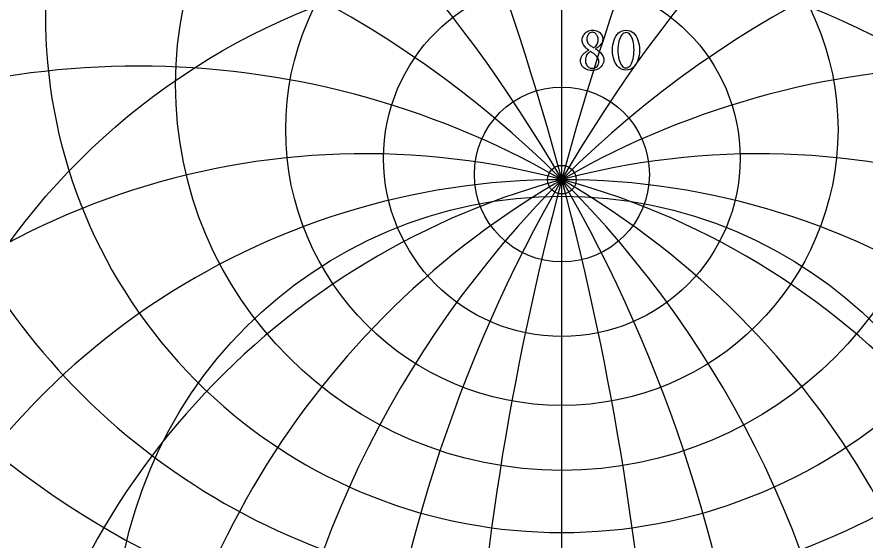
# Model space of a CAD drawing. Header units: millimetres. Extents: x -32.4 to 32.3, y -32.4 to 33.4.
# Drawn here: x -16.68 to 9.34, y 3.11 to 19.15 of the extents above; entities that cross this region are included whole.
import ezdxf

# ---------------------------------------------------------------- set-up
doc = ezdxf.new("R2010")
doc.units = ezdxf.units.MM
for name, color, linetype in [('CUT_OUTER', 1, 'Continuous'), ('ENGRAVE', 7, 'Continuous'), ('ENGRAVE_FINE', 8, 'Continuous'), ('TEXT', 5, 'Continuous')]:
    doc.layers.add(name, color=color, linetype=linetype)

msp = doc.modelspace()

# ---------------------------------------------------------------- linework, layer by layer
at = {"layer": 'CUT_OUTER'}
msp.add_arc((-0.0002, -0.0001), 32.35, 127.26523, 87.73645, dxfattribs=at)
at = {"layer": 'ENGRAVE'}
msp.add_lwpolyline([(0, -31.9), (0, 31.9)], dxfattribs=at)
for centre, radius in [((0, 0), 31.9), ((0, 17.0941), 11.8232), ((0, 15.7105), 8.4524), ((0, 0), 20.8814), ((0, 14.8263), 5.4564), ((0, 14.3323), 2.678), ((0, 14.1732), 0.438), ((0, 0), 13.6687)]:
    msp.add_circle(centre, radius, dxfattribs=at)
for centre, radius, start, end in [((0, 19.1761), 15.8065, 138.70753, 41.29247), ((0, 22.3262), 20.805, 174.66958, 5.33042), ((0, 27.2854), 27.5891, 198.91465, 341.08535), ((0, -8.2957), 22.4689, 21.66667, 158.33333), ((0, -8.2957), 22.4689, 21.66667, 158.33333), ((0, 35.7482), 37.8816, 218.75241, 321.24759), ((0, 52.5616), 56.5576, 236.25621, 303.74379)]:
    msp.add_arc(centre, radius, start, end, dxfattribs=at)
at = {"layer": 'ENGRAVE_FINE'}
for centre, radius, start, end in [((-83.855, -8.2957), 86.8131, 2.886346, 27.075824), ((-83.855, -8.2957), 86.8131, 2.886346, 27.075824), ((83.855, -8.2957), 86.8131, 152.924176, 177.113654), ((83.855, -8.2957), 86.8131, 152.924176, 177.113654), ((-38.9172, -8.2957), 44.9378, 5.87061, 55.74189), ((-38.9172, -8.2957), 44.9378, 5.87061, 55.74189), ((38.9172, -8.2957), 44.9378, 124.25811, 174.12939), ((38.9172, -8.2957), 44.9378, 124.25811, 174.12939), ((-22.4689, -8.2957), 31.7758, 9.06418, 88.44487), ((-22.4689, -8.2957), 31.7758, 9.06418, 88.44487), ((22.4689, -8.2957), 31.7758, 91.55513, 170.93582), ((22.4689, -8.2957), 31.7758, 91.55513, 170.93582), ((-12.9724, -8.2957), 25.9448, 12.60935, 130.32134), ((-12.9724, -8.2957), 25.9448, 12.60935, 130.32134), ((12.9724, -8.2957), 25.9448, 49.67866, 167.39065), ((12.9724, -8.2957), 25.9448, 49.67866, 167.39065), ((-6.0205, -8.2957), 23.2615, 16.70702, 151.99338), ((-6.0205, -8.2957), 23.2615, 16.70702, 151.99338), ((6.0205, -8.2957), 23.2615, 28.00662, 163.29298), ((6.0205, -8.2957), 23.2615, 28.00662, 163.29298)]:
    msp.add_arc(centre, radius, start, end, dxfattribs=at)
at = {"layer": 'TEXT'}
for points in [[(0.9383, 18.7522), (0.9802, 18.7502), (1.0202, 18.744), (1.0584, 18.7337), (1.0947, 18.7192), (1.1284, 18.7009), (1.1586, 18.6789), (1.1853, 18.6533), (1.2084, 18.624), (1.2271, 18.5912), (1.2404, 18.555), (1.2485, 18.5155), (1.2511, 18.4725), (1.2489, 18.4368), (1.2424, 18.4035), (1.2315, 18.3727), (1.2162, 18.3443), (1.1978, 18.318), (1.1775, 18.2937), (1.1555, 18.2714), (1.1316, 18.251), (1.1072, 18.2323), (1.0833, 18.2151), (1.0601, 18.1993), (1.0374, 18.1849), (1.0323, 18.1828), (1.0306, 18.1801), (1.0323, 18.1769), (1.0374, 18.1733), (1.0665, 18.1565), (1.0955, 18.1374), (1.1243, 18.1157), (1.153, 18.0917), (1.1805, 18.0657), (1.2055, 18.0383), (1.2281, 18.0094), (1.2482, 17.979), (1.2648, 17.9476), (1.2766, 17.9154), (1.2837, 17.8825), (1.2861, 17.8489), (1.2829, 17.8025), (1.2735, 17.7585), (1.2577, 17.717), (1.2356, 17.6779), (1.2083, 17.642), (1.1771, 17.6101), (1.1418, 17.5823), (1.1025, 17.5584), (1.0604, 17.5393), (1.0168, 17.5256), (0.9716, 17.5174), (0.9247, 17.5147), (0.8747, 17.5171), (0.8274, 17.5244), (0.7829, 17.5366), (0.7412, 17.5536), (0.7031, 17.5749), (0.6695, 17.6002), (0.6404, 17.6293), (0.6158, 17.6624), (0.5963, 17.6987), (0.5823, 17.7376), (0.574, 17.7793), (0.5712, 17.8236), (0.5729, 17.854), (0.578, 17.8829), (0.5865, 17.9103), (0.5984, 17.9363), (0.6128, 17.9608), (0.629, 17.9839), (0.6468, 18.0055), (0.6664, 18.0256), (0.6868, 18.0443), (0.7074, 18.0616), (0.7281, 18.0774), (0.7489, 18.0917), (0.7689, 18.1047), (0.7871, 18.1165), (0.8034, 18.127), (0.8179, 18.1364), (0.8208, 18.1392), (0.8218, 18.1417), (0.8208, 18.144), (0.8179, 18.1461), (0.798, 18.159), (0.7773, 18.1745), (0.7558, 18.1925), (0.7334, 18.2131), (0.7114, 18.2359), (0.6911, 18.2605), (0.6726, 18.2869), (0.6557, 18.3151), (0.6417, 18.345), (0.6316, 18.3763), (0.6256, 18.4091), (0.6236, 18.4433), (0.6264, 18.4834), (0.6345, 18.522), (0.6482, 18.5592), (0.6673, 18.5949), (0.6909, 18.6282), (0.7181, 18.6582), (0.7487, 18.685), (0.7829, 18.7085), (0.8196, 18.7276), (0.8577, 18.7413), (0.8973, 18.7495), (0.9383, 18.7522)], [(1.9622, 18.7483), (2.0266, 18.7431), (2.0858, 18.7275), (2.1397, 18.7014), (2.1885, 18.6648), (2.2318, 18.6196), (2.2696, 18.5674), (2.3018, 18.5084), (2.3284, 18.4424), (2.3492, 18.3713), (2.3641, 18.2969), (2.373, 18.2192), (2.376, 18.1383), (2.3729, 18.0574), (2.3638, 17.9797), (2.3487, 17.9054), (2.3274, 17.8343), (2.3004, 17.7682), (2.2679, 17.709), (2.23, 17.6565), (2.1866, 17.6109), (2.1379, 17.5739), (2.0843, 17.5475), (2.0257, 17.5316), (1.9622, 17.5264), (1.9002, 17.5316), (1.8427, 17.5475), (1.7895, 17.5739), (1.7407, 17.6109), (1.6968, 17.6565), (1.6584, 17.709), (1.6254, 17.7682), (1.5979, 17.8343), (1.5762, 17.9054), (1.5608, 17.9797), (1.5515, 18.0574), (1.5484, 18.1383), (1.5514, 18.2192), (1.5605, 18.2969), (1.5757, 18.3713), (1.5969, 18.4424), (1.624, 18.5084), (1.6567, 18.5674), (1.6949, 18.6196), (1.7388, 18.6648), (1.7877, 18.7014), (1.8412, 18.7275), (1.8994, 18.7431), (1.9622, 18.7483)], [(0.9286, 18.6862), (0.8959, 18.6823), (0.8657, 18.6706), (0.8381, 18.6512), (0.813, 18.624), (0.7922, 18.5915), (0.7773, 18.556), (0.7684, 18.5176), (0.7654, 18.4764), (0.7676, 18.4418), (0.7739, 18.4101), (0.7846, 18.3811), (0.7994, 18.3549), (0.8172, 18.3313), (0.8366, 18.31), (0.8575, 18.291), (0.8801, 18.2743), (0.9026, 18.2594), (0.9238, 18.2457), (0.9434, 18.2332), (0.9617, 18.2219), (0.9638, 18.221), (0.9665, 18.2204), (0.9697, 18.22), (0.9733, 18.2199), (0.9742, 18.2199), (0.9748, 18.2199), (0.9751, 18.2199), (0.9753, 18.2199), (0.978, 18.22), (0.9806, 18.2204), (0.9829, 18.221), (0.985, 18.2219), (1.0127, 18.2425), (1.0374, 18.2656), (1.0593, 18.2911), (1.0782, 18.319), (1.0935, 18.3494), (1.1044, 18.3821), (1.111, 18.4173), (1.1132, 18.455), (1.1118, 18.4829), (1.1076, 18.5104), (1.1006, 18.5373), (1.0908, 18.5638), (1.0785, 18.5889), (1.0639, 18.6119), (1.047, 18.6326), (1.0277, 18.6512), (1.0062, 18.6665), (0.9825, 18.6774), (0.9567, 18.684), (0.9286, 18.6862)], [(1.9719, 18.6784), (1.9335, 18.6739), (1.8978, 18.6602), (1.865, 18.6374), (1.8349, 18.6056), (1.8079, 18.566), (1.7842, 18.5203), (1.7637, 18.4684), (1.7465, 18.4103), (1.7329, 18.3474), (1.7232, 18.2811), (1.7174, 18.2114), (1.7154, 18.1383), (1.7174, 18.066), (1.7232, 17.9967), (1.7329, 17.9305), (1.7465, 17.8673), (1.7635, 17.8087), (1.7832, 17.7563), (1.8057, 17.7101), (1.831, 17.6701), (1.8588, 17.6378), (1.8886, 17.6148), (1.9205, 17.6009), (1.9544, 17.5963), (1.9953, 17.601), (2.0326, 17.6152), (2.0662, 17.6389), (2.0962, 17.6721), (2.1226, 17.7131), (2.1455, 17.7605), (2.1649, 17.8141), (2.1807, 17.8741), (2.1931, 17.9386), (2.2019, 18.0057), (2.2071, 18.0755), (2.2089, 18.148), (2.207, 18.2209), (2.2014, 18.2901), (2.192, 18.3555), (2.1788, 18.4171), (2.1623, 18.4738), (2.1428, 18.5244), (2.1205, 18.569), (2.0952, 18.6075), (2.0675, 18.6385), (2.0377, 18.6607), (2.0058, 18.674), (1.9719, 18.6784)], [(0.9286, 17.5827), (0.9729, 17.5863), (1.0124, 17.5973), (1.0472, 17.6155), (1.0773, 17.641), (1.1015, 17.6724), (1.1188, 17.7085), (1.1292, 17.7492), (1.1326, 17.7945), (1.1306, 17.8232), (1.1244, 17.851), (1.114, 17.8781), (1.0996, 17.9042), (1.0824, 17.9292), (1.0637, 17.9528), (1.0435, 17.9749), (1.0219, 17.9955), (0.9999, 18.0145), (0.9787, 18.0317), (0.9581, 18.0471), (0.9383, 18.0606), (0.9207, 18.072), (0.9068, 18.081), (0.8965, 18.0876), (0.8898, 18.0917), (0.8861, 18.0934), (0.883, 18.0946), (0.8803, 18.0953), (0.8781, 18.0956), (0.8754, 18.0955), (0.8733, 18.0951), (0.8716, 18.0945), (0.8703, 18.0936), (0.8341, 18.0685), (0.8031, 18.0417), (0.7773, 18.0131), (0.7567, 17.9829), (0.741, 17.95), (0.7297, 17.9134), (0.723, 17.8733), (0.7208, 17.8294), (0.7227, 17.792), (0.7285, 17.7573), (0.7382, 17.7254), (0.7518, 17.6963), (0.7684, 17.6703), (0.7871, 17.6475), (0.8078, 17.628), (0.8305, 17.6118), (0.8545, 17.5991), (0.8788, 17.59), (0.9036, 17.5845), (0.9286, 17.5827)]]:
    msp.add_lwpolyline(points, close=True, dxfattribs=at)

doc.saveas('drawing.dxf')
